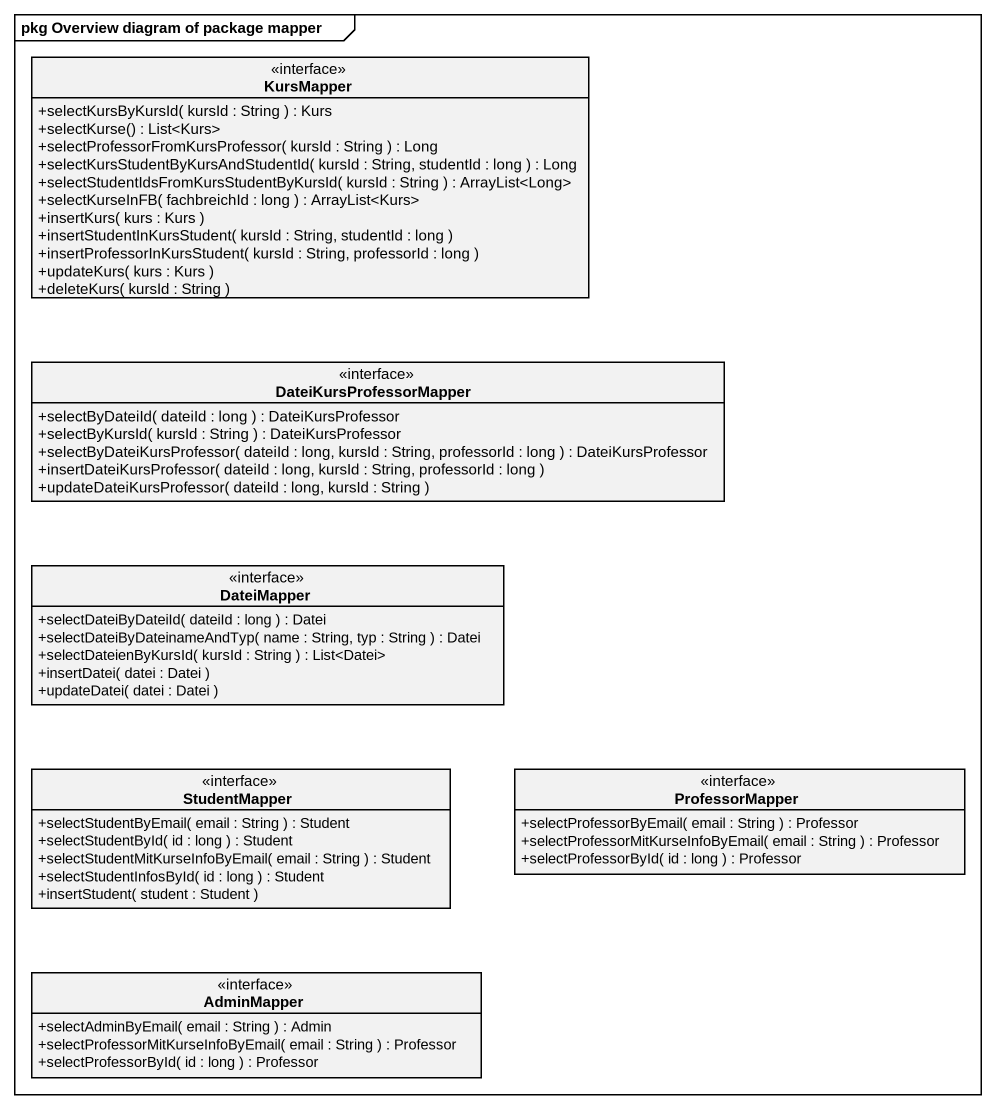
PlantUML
@startuml
mainframe pkg Overview diagram of package mapper
hide circle
hide empty members
skinparam classAttributeIconSize 0
interface KursMapper {
  +selectKursByKursId( kursId : String ) : Kurs
  +selectKurse() : List<Kurs>
  +selectProfessorFromKursProfessor( kursId : String ) : Long
  +selectKursStudentByKursAndStudentId( kursId : String, studentId : long ) : Long
  +selectStudentIdsFromKursStudentByKursId( kursId : String ) : ArrayList<Long>
  +selectKurseInFB( fachbreichId : long ) : ArrayList<Kurs>
  +insertKurs( kurs : Kurs )
  +insertStudentInKursStudent( kursId : String, studentId : long )
  +insertProfessorInKursStudent( kursId : String, professorId : long )
  +updateKurs( kurs : Kurs )
  +deleteKurs( kursId : String )
}
interface DateiKursProfessorMapper {
  +selectByDateiId( dateiId : long ) : DateiKursProfessor
  +selectByKursId( kursId : String ) : DateiKursProfessor
  +selectByDateiKursProfessor( dateiId : long, kursId : String, professorId : long ) : DateiKursProfessor
  +insertDateiKursProfessor( dateiId : long, kursId : String, professorId : long )
  +updateDateiKursProfessor( dateiId : long, kursId : String )
}
interface DateiMapper {
  +selectDateiByDateiId( dateiId : long ) : Datei
  +selectDateiByDateinameAndTyp( name : String, typ : String ) : Datei
  +selectDateienByKursId( kursId : String ) : List<Datei>
  +insertDatei( datei : Datei )
  +updateDatei( datei : Datei )
}
interface StudentMapper {
  +selectStudentByEmail( email : String ) : Student
  +selectStudentById( id : long ) : Student
  +selectStudentMitKurseInfoByEmail( email : String ) : Student
  +selectStudentInfosById( id : long ) : Student
  +insertStudent( student : Student )
}
interface ProfessorMapper {
  +selectProfessorByEmail( email : String ) : Professor
  +selectProfessorMitKurseInfoByEmail( email : String ) : Professor
  +selectProfessorById( id : long ) : Professor
}
interface AdminMapper {
  +selectAdminByEmail( email : String ) : Admin
  +selectProfessorMitKurseInfoByEmail( email : String ) : Professor
  +selectProfessorById( id : long ) : Professor
}
@enduml
